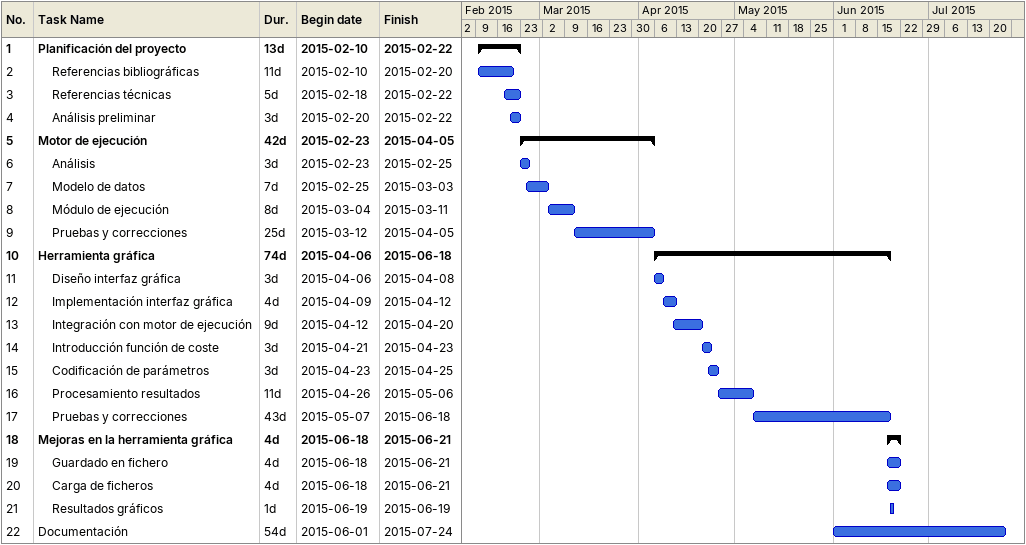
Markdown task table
| ID | Level | Task | Duration | Start | Finish |
|---|---|---|---|---|---|
| 1 | 1 | **Planificación del proyecto** | 13d | 2015-02-10 | 2015-02-22 |
| 2 | 2 | Referencias bibliográficas | 11d | 2015-02-10 | 2015-02-20 |
| 3 | 2 | Referencias técnicas | 5d | 2015-02-18 | 2015-02-22 |
| 4 | 2 | Análisis preliminar | 3d | 2015-02-20 | 2015-02-22 |
| 5 | 1 | **Motor de ejecución** | 42d | 2015-02-23 | 2015-04-05 |
| 6 | 2 | Análisis | 3d | 2015-02-23 | 2015-02-25 |
| 7 | 2 | Modelo de datos | 7d | 2015-02-25 | 2015-03-03 |
| 8 | 2 | Módulo de ejecución | 8d | 2015-03-04 | 2015-03-11 |
| 9 | 2 | Pruebas y correcciones | 25d | 2015-03-12 | 2015-04-05 |
| 10 | 1 | **Herramienta gráfica** | 74d | 2015-04-06 | 2015-06-18 |
| 11 | 2 | Diseño interfaz gráfica | 3d | 2015-04-06 | 2015-04-08 |
| 12 | 2 | Implementación interfaz gráfica | 4d | 2015-04-09 | 2015-04-12 |
| 13 | 2 | Integración con motor de ejecución | 9d | 2015-04-12 | 2015-04-20 |
| 14 | 2 | Introducción función de coste | 3d | 2015-04-21 | 2015-04-23 |
| 15 | 2 | Codificación de parámetros | 3d | 2015-04-23 | 2015-04-25 |
| 16 | 2 | Procesamiento resultados | 11d | 2015-04-26 | 2015-05-06 |
| 17 | 2 | Pruebas y correcciones | 43d | 2015-05-07 | 2015-06-18 |
| 18 | 1 | **Mejoras en la herramienta gráfica** | 4d | 2015-06-18 | 2015-06-21 |
| 19 | 2 | Guardado en fichero | 4d | 2015-06-18 | 2015-06-21 |
| 20 | 2 | Carga de ficheros | 4d | 2015-06-18 | 2015-06-21 |
| 21 | 2 | Resultados gráficos | 1d | 2015-06-19 | 2015-06-19 |
| 22 | 1 | Documentación | 54d | 2015-06-01 | 2015-07-24 |
